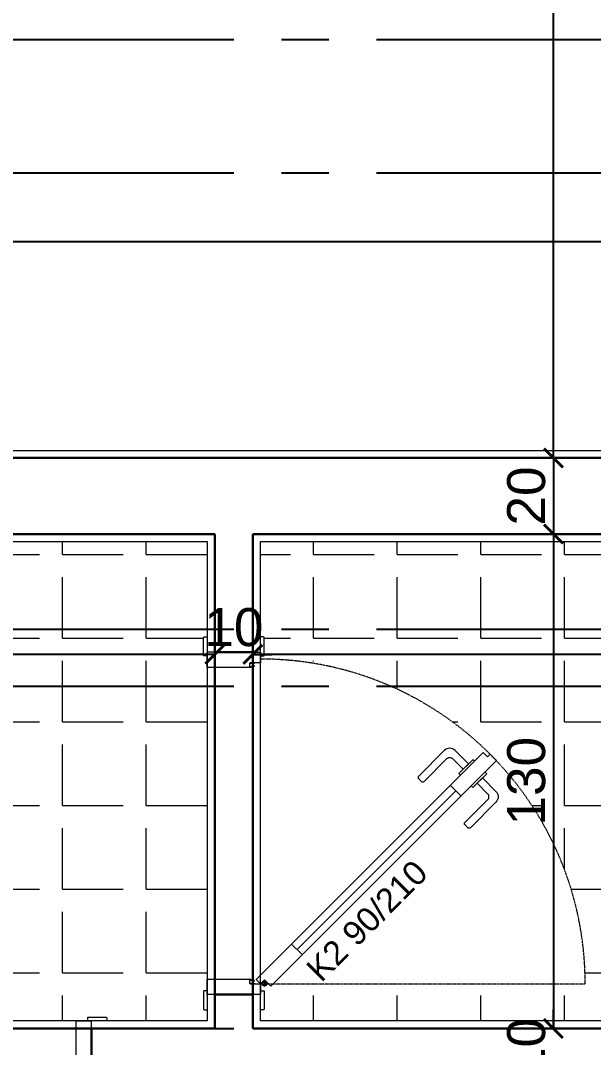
# Model space of a CAD drawing. Header units: millimetres. Extents: x 2778 to 13672, y 1832 to 5175.
# Drawn here: x 11575.1 to 11725.7, y 3350.2 to 3620.2 of the extents above; entities that cross this region are included whole.
import ezdxf

# ---------------------------------------------------------------- set-up
doc = ezdxf.new("R2010")
doc.units = ezdxf.units.MM
for name, pattern in [('CENTER2', [112.5, 75, -12.5, 12.5, -12.5]), ('DASHDOT2', [12.7, 6.35, -3.175, 0, -3.175]), ('DOTX2', [0.5, 0, -0.5])]:
    doc.linetypes.add(name, pattern=pattern)
for name, color, linetype, lineweight in [('aks', 251, 'DASHDOT2', 35), ('duvar', 232, 'Continuous', 30), ('ince', 37, 'Continuous', 0), ('iz', 1, 'DOTX2', 20), ('kapı', 3, 'Continuous', 18), ('sıva iç', 21, 'Continuous', 0), ('yazı', 11, 'Continuous', 20), ('z - tarama', 251, 'Continuous', 18), ('ölçü dış', 192, 'Continuous', 20), ('ÖLÇÜ İÇ', 7, 'Continuous', 9)]:
    doc.layers.add(name, color=color, linetype=linetype, lineweight=lineweight)
doc.layers.add('İÇÖLÇÜ', color=7, linetype='Continuous')
doc.styles.get("Standard").update_dxf_attribs({"font": 'arial.ttf'})
doc.dimstyles.new('zulay iç ölçü', dxfattribs={"dimtxt": 10, "dimasz": 5, "dimexe": 0.18, "dimexo": 0, "dimgap": 2, "dimtad": 3, "dimdec": 0, "dimzin": 0, "dimdsep": 46, "dimtxsty": 'Standard', "dimblk": 'ARCHTICK', "dimcen": 0.09, "dimse1": 1, "dimse2": 1, "dimadec": 0, "dimazin": 0, "dimtfac": 1, "dimtdec": 0, "dimtix": 1, "dimtofl": 0, "dimtmove": 0, "dimatfit": 3, "dimldrblk": 'ARCHTICK', "dimfxl": 1, "dimtolj": 1, "dimtzin": 0, "dimarcsym": 0})
pattern_1 = [(0, (-1051519.92, 410259.85), (0, 22), [16, -6]), (90, (-1051519.92, 410259.85), (-22, 1e-15), [16, -6])]

# ---------------------------------------------------------------- blocks, each defined once
blk = doc.blocks.new('sadsfsfsf')
at = {"layer": 'ince'}
for p, q in [((0.7, 0), (-0.7, 0)), ((0, 0.7), (0, -0.7))]:
    blk.add_line(p, q, dxfattribs=at)
for radius in [0.6, 0.45]:
    blk.add_circle((0, 0), radius, dxfattribs=at)
blk = doc.blocks.new('eddeded')
at = {"layer": 'duvar'}
for p, q in [((-48.21, 54.38), (-38.21, 54.38)), ((-48.21, -35.62), (-38.21, -35.62))]:
    blk.add_line(p, q, dxfattribs=at)
at = {"layer": 'ince'}
blk.add_line((-26.6, -23.78), (15.13, 17.96), dxfattribs=at)
for points in [[(-50.21, 53.38), (-50.96, 53.38, -0.414214), (-51.21, 53.63), (-51.21, 58.13, -0.414214), (-50.96, 58.38), (-50.21, 58.38)], [(-36.21, 53.38), (-35.46, 53.38, 0.414214), (-35.21, 53.63), (-35.21, 58.13, 0.414214), (-35.46, 58.38), (-36.21, 58.38)], [(-50.21, -34.62), (-50.96, -34.62, 0.414214), (-51.21, -34.87), (-51.21, -39.37, 0.414214), (-50.96, -39.62), (-50.21, -39.62)], [(-36.21, -34.62), (-35.46, -34.62, -0.414214), (-35.21, -34.87), (-35.21, -39.37, -0.414214), (-35.46, -39.62), (-36.21, -39.62)]]:
    blk.add_lwpolyline(points, format="xyb", dxfattribs=at)
for points in [[(-39.11, 51.33), (-39.11, 50.38), (-37.81, 50.68), (-37.81, 50.81, -0.112206), (-37.91, 50.76), (-38.72, 50.57, -0.482314), (-39.02, 50.82), (-39.02, 51.24, -0.414214), (-38.77, 51.49), (-37.97, 51.49, -0.170049), (-37.81, 51.43), (-37.81, 51.58), (-38.86, 51.58, 0.414214)], [(17.08, 23.59), (18.49, 25), (14.96, 28.54, 0.414214), (12.13, 28.54), (5.41, 21.82, 0.414214), (5.41, 21.11), (6.12, 20.4, 0.414214), (6.83, 20.4), (12.84, 26.41, -0.414214), (14.25, 26.41)], [(20.76, 19.91), (22.17, 21.32), (25.71, 17.79, -0.414214), (25.71, 14.96), (18.99, 8.24, -0.414214), (18.28, 8.24), (17.58, 8.95, -0.414214), (17.58, 9.66), (23.59, 15.67, 0.414214), (23.59, 17.08)], [(-39.11, -31.62), (-39.11, -32.57, 0.414214), (-38.86, -32.82), (-37.81, -32.82), (-37.81, -32.67, -0.170049), (-37.97, -32.73), (-38.77, -32.73, -0.414214), (-39.02, -32.48), (-39.02, -32.06, -0.482314), (-38.72, -31.81), (-37.91, -32, -0.112206), (-37.81, -32.05), (-37.81, -31.92)]]:
    blk.add_lwpolyline(points, format="xyb", close=True, dxfattribs=at)
for points in [[(20.04, 25.7), (19.62, 26.12), (15.96, 22.47), (16.38, 22.04)], [(22.87, 22.87), (23.29, 22.44), (19.64, 18.79), (19.21, 19.21)]]:
    blk.add_lwpolyline(points, dxfattribs=at)
at = {"layer": 'iz', "ltscale": 0.1}
for p, q in [((-48.21, -35.62), (-48.21, 54.38)), ((-38.21, -35.62), (-38.21, 54.38)), ((-36.21, -32.82), (49.19, -32.82))]:
    blk.add_line(p, q, dxfattribs=at)
blk.add_arc((-36.22, -32.83), 85.41, 0.0042, 89.9958, dxfattribs=at)
at = {"layer": 'kapı'}
for p, q in [((13.72, 19.37), (16.54, 16.54)), ((-28.02, -22.36), (-25.19, -25.19))]:
    blk.add_line(p, q, dxfattribs=at)
for points in [[(-36.21, 54.38), (-36.21, 51.58), (-38.86, 51.58, 0.414214), (-39.11, 51.33), (-39.11, 50.38), (-50.21, 50.38), (-50.21, 54.38)], [(-50.21, -35.62), (-50.21, -31.62), (-39.11, -31.62), (-39.11, -32.57, 0.414214), (-38.86, -32.82), (-36.21, -32.82), (-36.21, -35.62), (-36.21, -35.62)]]:
    blk.add_lwpolyline(points, format="xyb", dxfattribs=at)
blk.add_lwpolyline([(-36.21, -32.82), (-35.15, -31.76), (-33.46, -33.46), (25.87, 25.87), (24.17, 27.57), (23.47, 26.86), (22.33, 27.99), (-37.35, -31.69), (-36.21, -32.82)], dxfattribs=at)
at = {"layer": 'sıva iç'}
for p, q in [((-48.21, 54.38), (-50.21, 54.38)), ((-38.21, 54.38), (-36.21, 54.38)), ((-48.21, -35.62), (-50.21, -35.62)), ((-36.21, -35.62), (-38.21, -35.62))]:
    blk.add_line(p, q, dxfattribs=at)
at = {"layer": 'ölçü dış'}
blk.add_line((-38.21, -35.62), (-48.21, -35.62), dxfattribs=at)
at = {"layer": 'ince', "rotation": 90}
blk.add_blockref('sadsfsfsf', (-35.15, -32.82), dxfattribs=at)
at = {"layer": 'yazı'}
blk.add_text('K2 90/210', height=6.328, rotation=45, dxfattribs=at).set_placement((-20.24, -32.71))
blk = doc.blocks.new('_ArchTick')
at = {"color": 0, "linetype": 'ByBlock', "const_width": 0.15}
blk.add_lwpolyline([(-0.5, -0.5), (0.5, 0.5)], dxfattribs=at)
blk = doc.blocks.new('*D3408')
at = {"layer": 'Defpoints', "color": 0, "transparency": 16777216}
for p in [(11636.17, 3462.4), (11636.17, 3453.58), (11896.17, 3453.58)]:
    blk.add_point(p, dxfattribs=at)
at = {"layer": 'ÖLÇÜ İÇ', "color": 0, "lineweight": -2, "transparency": 16777216}
blk.add_line((11896.17, 3453.58), (11636.17, 3453.58), dxfattribs=at)
at = {"layer": 'ÖLÇÜ İÇ', "color": 0, "lineweight": -2, "transparency": 16777216, "xscale": 5, "yscale": 5, "zscale": 5, "rotation": 180}
blk.add_blockref('_ArchTick', (11636.17, 3453.58), dxfattribs=at)
at = {"layer": 'ÖLÇÜ İÇ', "color": 0, "lineweight": -2, "transparency": 16777216, "xscale": 5, "yscale": 5, "zscale": 5}
blk.add_blockref('_ArchTick', (11896.17, 3453.58), dxfattribs=at)
at = {"layer": 'ÖLÇÜ İÇ', "color": 0, "transparency": 16777216, "insert": (11766.17, 3460.69), "char_height": 10, "attachment_point": 5}
blk.add_mtext('\\A1;260', dxfattribs=at)
blk = doc.blocks.new('*D3409')
at = {"layer": 'Defpoints', "color": 0, "transparency": 16777216}
for p in [(11626.17, 3462.17), (11636.17, 3462.4), (11626.17, 3453.58)]:
    blk.add_point(p, dxfattribs=at)
at = {"layer": 'ÖLÇÜ İÇ', "color": 0, "lineweight": -2, "transparency": 16777216}
for p, q in [((11626.17, 3453.58), (11621.17, 3453.58)), ((11636.17, 3453.58), (11641.17, 3453.58))]:
    blk.add_line(p, q, dxfattribs=at)
at = {"layer": 'ÖLÇÜ İÇ', "color": 0, "lineweight": -2, "transparency": 16777216, "xscale": 5, "yscale": 5, "zscale": 5}
blk.add_blockref('_ArchTick', (11626.17, 3453.58), dxfattribs=at)
at = {"layer": 'ÖLÇÜ İÇ', "color": 0, "lineweight": -2, "transparency": 16777216, "xscale": 5, "yscale": 5, "zscale": 5, "rotation": 180}
blk.add_blockref('_ArchTick', (11636.17, 3453.58), dxfattribs=at)
at = {"layer": 'ÖLÇÜ İÇ', "color": 0, "transparency": 16777216, "insert": (11631.17, 3460.69), "char_height": 10, "attachment_point": 5}
blk.add_mtext('\\A1;10', dxfattribs=at)
blk = doc.blocks.new('*D3410')
at = {"layer": 'Defpoints', "color": 0, "transparency": 16777216}
for p in [(11626.17, 3462.17), (10896.17, 3455.23), (10896.17, 3453.58)]:
    blk.add_point(p, dxfattribs=at)
at = {"layer": 'ÖLÇÜ İÇ', "color": 0, "lineweight": -2, "transparency": 16777216}
blk.add_line((11626.17, 3453.58), (10896.17, 3453.58), dxfattribs=at)
at = {"layer": 'ÖLÇÜ İÇ', "color": 0, "lineweight": -2, "transparency": 16777216, "xscale": 5, "yscale": 5, "zscale": 5, "rotation": 180}
blk.add_blockref('_ArchTick', (10896.17, 3453.58), dxfattribs=at)
at = {"layer": 'ÖLÇÜ İÇ', "color": 0, "lineweight": -2, "transparency": 16777216, "xscale": 5, "yscale": 5, "zscale": 5}
blk.add_blockref('_ArchTick', (11626.17, 3453.58), dxfattribs=at)
at = {"layer": 'ÖLÇÜ İÇ', "color": 0, "transparency": 16777216, "insert": (11261.17, 3460.69), "char_height": 10, "attachment_point": 5}
blk.add_mtext('\\A1;730', dxfattribs=at)
blk = doc.blocks.new('*D3450')
at = {"layer": 'Defpoints', "color": 0, "transparency": 16777216}
for p in [(11713.24, 3505.23), (11713.24, 3485.23), (11715.21, 3485.23)]:
    blk.add_point(p, dxfattribs=at)
at = {"layer": 'ÖLÇÜ İÇ', "color": 0, "lineweight": -2, "transparency": 16777216}
blk.add_line((11715.21, 3505.23), (11715.21, 3485.23), dxfattribs=at)
at = {"layer": 'ÖLÇÜ İÇ', "color": 0, "lineweight": -2, "transparency": 16777216, "xscale": 5, "yscale": 5, "zscale": 5}
for p, rotation in [((11715.21, 3505.23), 90), ((11715.21, 3485.23), 270)]:
    blk.add_blockref('_ArchTick', p, dxfattribs=dict(at, rotation=rotation))
at = {"layer": 'ÖLÇÜ İÇ', "color": 0, "transparency": 16777216, "insert": (11708.1, 3495.23), "char_height": 10, "attachment_point": 5, "rotation": 90}
blk.add_mtext('\\A1;20', dxfattribs=at)
blk = doc.blocks.new('*D3451')
at = {"layer": 'Defpoints', "color": 0, "transparency": 16777216}
for p in [(11713.24, 3485.23), (11715.21, 3355.23), (11715.21, 3355.23)]:
    blk.add_point(p, dxfattribs=at)
at = {"layer": 'ÖLÇÜ İÇ', "color": 0, "lineweight": -2, "transparency": 16777216}
blk.add_line((11715.21, 3485.23), (11715.21, 3355.23), dxfattribs=at)
at = {"layer": 'ÖLÇÜ İÇ', "color": 0, "lineweight": -2, "transparency": 16777216, "xscale": 5, "yscale": 5, "zscale": 5}
for p, rotation in [((11715.21, 3485.23), 90), ((11715.21, 3355.23), 270)]:
    blk.add_blockref('_ArchTick', p, dxfattribs=dict(at, rotation=rotation))
at = {"layer": 'ÖLÇÜ İÇ', "color": 0, "transparency": 16777216, "insert": (11708.1, 3420.23), "char_height": 10, "attachment_point": 5, "rotation": 90}
blk.add_mtext('\\A1;130', dxfattribs=at)
blk = doc.blocks.new('*D3452')
at = {"layer": 'Defpoints', "color": 0, "transparency": 16777216}
for p in [(11715.21, 3355.23), (11715.21, 3345.23), (11715.21, 3345.23)]:
    blk.add_point(p, dxfattribs=at)
at = {"layer": 'ÖLÇÜ İÇ', "color": 0, "lineweight": -2, "transparency": 16777216}
for p, q in [((11715.21, 3355.23), (11715.21, 3360.23)), ((11715.21, 3345.23), (11715.21, 3340.23))]:
    blk.add_line(p, q, dxfattribs=at)
at = {"layer": 'ÖLÇÜ İÇ', "color": 0, "lineweight": -2, "transparency": 16777216, "xscale": 5, "yscale": 5, "zscale": 5}
for p, rotation in [((11715.21, 3355.23), 270), ((11715.21, 3345.23), 90)]:
    blk.add_blockref('_ArchTick', p, dxfattribs=dict(at, rotation=rotation))
at = {"layer": 'ÖLÇÜ İÇ', "color": 0, "transparency": 16777216, "insert": (11708.1, 3350.23), "char_height": 10, "attachment_point": 5, "rotation": 90}
blk.add_mtext('\\A1;10', dxfattribs=at)

msp = doc.modelspace()

# ---------------------------------------------------------------- hatches: boundary and pattern name
at = {"layer": 'z - tarama', "true_color": 0xffffff}
h = msp.add_hatch(dxfattribs=at)
h.set_pattern_fill('ANGLE', scale=80, style=0)
h.set_pattern_definition(pattern_1)
h.paths.add_polyline_path([(10766.17, 3205.23), (10456.17, 3205.23), (10456.17, 3248.23), (10754.17, 3248.23), (10754.17, 3233.23), (10766.17, 3233.23)])
h.paths.add_polyline_path([(10766.17, 3137.23), (10754.17, 3137.23), (10754.17, 3122.23), (10572.54, 3122.23), (10572.54, 3123.23), (10567.54, 3123.23), (10567.54, 3122.23), (10564.54, 3122.23), (10479.54, 3122.23), (10479.54, 3123.23), (10474.54, 3123.23), (10474.54, 3122.23), (10456.17, 3122.23), (10456.17, 3205.23), (10766.17, 3205.23)])
h.paths.add_polyline_path([(10570.1, 3203.41), (10460.34, 3203.41), (10460.34, 3137.74), (10570.1, 3137.74)], flags=16)
h.paths.add_polyline_path([(10966.29, 3144.37), (11076.05, 3144.37), (11076.05, 3205.23), (11094.17, 3205.23), (11094.17, 3122.23), (10880.53, 3122.23), (10880.53, 3123.23), (10875.53, 3123.23), (10875.53, 3122.23), (10872.53, 3122.23), (10787.53, 3122.23), (10787.53, 3123.23), (10782.53, 3123.23), (10782.53, 3122.23), (10768.17, 3122.23), (10768.17, 3137.23), (10766.17, 3137.23), (10766.17, 3205.23), (10966.29, 3205.23)])
h.paths.add_polyline_path([(11094.17, 3205.23), (11076.05, 3205.23), (11076.05, 3210.04), (10966.29, 3210.04), (10966.29, 3205.23), (10766.17, 3205.23), (10766.17, 3233.23), (10768.17, 3233.23), (10768.17, 3248.23), (10772.44, 3248.23), (10772.44, 3247.23), (10777.44, 3247.23), (10777.44, 3248.23), (10780.44, 3248.23), (10865.44, 3248.23), (10865.44, 3247.23), (10870.44, 3247.23), (10870.44, 3248.23), (10898.17, 3248.23), (10938.17, 3248.23), (10938.17, 3250.23), (11094.17, 3250.23)])
h.paths.add_polyline_path([(11094.17, 3250.23), (10938.17, 3250.23), (10938.17, 3295.23), (11094.17, 3295.23)])
h.paths.add_polyline_path([(11094.17, 3295.23), (10938.17, 3295.23), (10938.17, 3355.23), (11094.17, 3355.23)])
h.paths.add_polyline_path([(11096.17, 3357.23), (11094.17, 3357.23), (11094.17, 3355.23), (10938.17, 3355.23), (10938.17, 3445.23), (10958.32, 3445.23), (10958.32, 3387.83, 0.192382), (11024.05, 3414.1), (11024.08, 3414.08), (11025.77, 3415.78, 0.094205), (11045.82, 3445.23), (11096.17, 3445.23)])
h.paths.add_polyline_path([(11496.17, 3357.23), (11223.67, 3357.23), (11223.67, 3358.23), (11218.67, 3358.23), (11218.67, 3357.23), (11215.67, 3357.23), (11130.67, 3357.23), (11130.67, 3358.23), (11125.67, 3358.23), (11125.67, 3357.23), (11096.17, 3357.23), (11096.17, 3445.23), (11496.17, 3445.23)])
h.paths.add_polyline_path([(11624.17, 3365.16), (11623.17, 3365.16), (11623.17, 3360.16), (11624.17, 3360.16), (11624.17, 3357.23), (11597.73, 3357.23), (11597.73, 3358.23), (11592.73, 3358.23), (11592.73, 3357.23), (11589.73, 3357.23), (11504.73, 3357.23), (11504.73, 3358.23), (11499.73, 3358.23), (11499.73, 3357.23), (11496.17, 3357.23), (11496.17, 3445.23), (11624.17, 3445.23)])
h.paths.add_polyline_path([(11624.17, 3458.16), (11623.17, 3458.16), (11623.17, 3453.16), (11624.17, 3453.16), (11624.17, 3450.16), (11624.17, 3445.23), (11496.17, 3445.23), (11496.17, 3483.23), (11624.17, 3483.23)])
h.paths.add_polyline_path([(11496.17, 3445.23), (11096.17, 3445.23), (11096.17, 3483.23), (11496.17, 3483.23)])
h.paths.add_polyline_path([(11096.17, 3445.23), (11045.82, 3445.23, 0.101272), (11054.52, 3482.49, 0.416493), (11054.77, 3482.23), (11059.52, 3482.23), (11059.52, 3483.23), (11096.17, 3483.23)])
h.paths.add_polyline_path([(10992.92, 3445.23), (10938.17, 3445.23), (10938.17, 3453.23), (10938.17, 3483.23), (10951.52, 3483.23), (10951.52, 3482.23), (10956.52, 3482.23), (10956.52, 3483.23), (10958.32, 3483.23), (10959.38, 3482.17), (10957.68, 3480.48)])
h.paths.add_polyline_path([(10958.32, 3482.62), (10958.32, 3482.77, -0.414214), (10958.92, 3482.17), (10958.77, 3482.17, 0.414214)], flags=16)
h.paths.add_polyline_path([(10462.12, 3182.37), (10535.03, 3182.37), (10535.03, 3171.54), (10462.12, 3171.54)], flags=8)
h.paths.add_polyline_path([(10462.12, 3190.04), (10545.61, 3190.04), (10545.61, 3179.19), (10462.12, 3179.19)], flags=8)
h.paths.add_polyline_path([(10462.12, 3197.7), (10551.35, 3197.7), (10551.35, 3186.85), (10462.12, 3186.85)], flags=8)
h.paths.add_polyline_path([(10462.26, 3170.43), (10491.4, 3170.43), (10491.4, 3161.62), (10462.26, 3161.62)], flags=8)
h.paths.add_polyline_path([(10461.87, 3161.67), (10517.31, 3161.67), (10517.31, 3144.74), (10461.87, 3144.74)], flags=8)
h.paths.add_polyline_path([(10895.13, 3484.07), (10955.52, 3484.07), (10955.52, 3469.96), (10895.13, 3469.96)], flags=9)
h.paths.add_polyline_path([(10311.17, 3248.23), (10311.17, 3205.23), (10456.17, 3205.23), (10456.17, 3248.23), (10450.02, 3248.23), (10450.02, 3247.23), (10445.02, 3247.23), (10445.02, 3248.23), (10357.02, 3248.23), (10357.02, 3247.23), (10352.02, 3247.23), (10352.02, 3248.23)])
h.paths.add_polyline_path([(10311.17, 3205.23), (10311.17, 3122.23), (10349.44, 3122.23), (10349.44, 3123.23), (10354.44, 3123.23), (10354.44, 3122.23), (10442.44, 3122.23), (10442.44, 3123.23), (10447.44, 3123.23), (10447.44, 3122.23), (10456.17, 3122.23), (10456.17, 3205.23)])
at = {"layer": 'z - tarama'}
h = msp.add_hatch(dxfattribs=at)
h.set_pattern_fill('ANGLE', color=252, scale=80, style=0)
h.set_pattern_definition(pattern_1)
h.paths.add_polyline_path([(11766.17, 3445.23), (11672.31, 3445.23, 0.101498), (11638.92, 3453.16, 0.416778), (11639.17, 3453.41), (11639.17, 3458.16), (11638.17, 3458.16), (11638.17, 3483.23), (11766.17, 3483.23)])
h.paths.add_polyline_path([(11894.17, 3445.23), (11766.17, 3445.23), (11766.17, 3483.23), (11894.17, 3483.23)])
h.paths.add_polyline_path([(11894.17, 3417.23), (11829.17, 3417.23), (11829.17, 3357.23), (11766.17, 3357.23), (11766.17, 3393.82), (11806.69, 3393.82), (11806.69, 3443.07), (11766.17, 3443.07), (11766.17, 3445.23), (11894.17, 3445.23)])
h.paths.add_polyline_path([(11766.17, 3357.23), (11638.17, 3357.23), (11638.17, 3360.16), (11639.17, 3360.16), (11639.17, 3365.16), (11638.17, 3365.16), (11638.17, 3366.96), (11638.63, 3366.96, 1), (11639.83, 3366.96), (11640.29, 3366.96), (11640.93, 3366.32), (11641.56, 3366.96), (11723.57, 3366.96, 0.191599), (11700.23, 3425.62), (11700.25, 3425.65), (11698.55, 3427.34, 0.093791), (11672.31, 3445.23), (11766.17, 3445.23), (11766.17, 3443.07), (11727.91, 3443.07), (11727.91, 3393.82), (11766.17, 3393.82)])

# ---------------------------------------------------------------- linework, layer by layer
at = {"layer": 'aks', "color": 251, "linetype": 'CENTER2', "lineweight": -3}
for points in [[(8406.17, 3615.23), (13636.17, 3615.23)], [(8406.17, 3580.23), (13636.17, 3580.23)], [(8406.17, 3505.23), (13636.17, 3505.23)], [(8406.17, 3460.23), (13636.17, 3460.23)], [(8406.17, 3445.23), (13636.17, 3445.23)], [(8406.17, 3355.23), (13636.17, 3355.23)]]:
    msp.add_lwpolyline(points, dxfattribs=at)
at = {"layer": 'duvar', "lineweight": 30}
for p, q in [((10766.17, 3505.23), (11916.17, 3505.23)), ((11626.17, 3485.23), (11626.17, 3355.23)), ((11636.17, 3485.23), (11896.17, 3485.23)), ((11636.17, 3485.23), (11636.17, 3355.23)), ((11496.17, 3355.23), (11626.17, 3355.23)), ((11636.17, 3355.23), (11831.17, 3355.23))]:
    msp.add_line(p, q, dxfattribs=at)
msp.add_lwpolyline([(10896.17, 3250.23), (10896.17, 3455.23), (10936.17, 3455.23), (10936.17, 3485.23), (11626.17, 3485.23)], dxfattribs=at)
at = {"layer": 'İÇÖLÇÜ'}
for p, q in [((11715.21, 3505.23), (11715.21, 3805.23)), ((10846.17, 3562.14), (11926.17, 3562.14))]:
    msp.add_line(p, q, dxfattribs=at)
at = {"layer": 'sıva iç'}
msp.add_line((10848.17, 3507.23), (11924.17, 3507.23), dxfattribs=at)
for points in [[(11624.17, 3483.23), (11624.17, 3357.23), (11094.17, 3357.23), (11094.17, 3122.23), (10768.17, 3122.23), (10768.17, 3137.23), (10754.17, 3137.23), (10754.17, 3122.23), (10248.17, 3122.23), (10248.17, 3248.23), (10754.17, 3248.23), (10754.17, 3233.23), (10768.17, 3233.23), (10768.17, 3248.23), (10898.17, 3248.23), (10898.17, 3453.23), (10938.17, 3453.23), (10938.17, 3483.23)], [(11638.17, 3483.23), (11894.17, 3483.23), (11894.17, 3417.23), (11829.17, 3417.23), (11829.17, 3357.23), (11638.17, 3357.23)]]:
    msp.add_lwpolyline(points, close=True, dxfattribs=at)

# ---------------------------------------------------------------- block references
at = {"layer": 'duvar', "lineweight": 30}
msp.add_blockref('eddeded', (11674.38, 3399.78), dxfattribs=at)
at = {"layer": 'duvar', "lineweight": 30, "rotation": 270}
msp.add_blockref('eddeded', (11539.35, 3307.02), dxfattribs=at)
at = {"layer": 'İÇÖLÇÜ', "xscale": 5, "yscale": 5, "zscale": 5, "rotation": 270}
msp.add_blockref('_ArchTick', (11715.21, 3505.23), dxfattribs=at)

# ---------------------------------------------------------------- dimensions: what is measured, and where the dimension line sits
at = {"layer": 'ÖLÇÜ İÇ'}
dim = msp.add_linear_dim(base=(11715.21, 3485.23), p1=(11713.24, 3505.23), p2=(11713.24, 3485.23), angle=270, dimstyle='zulay iç ölçü', dxfattribs=at)
dim.commit()
dim.dimension.update_dxf_attribs({"geometry": '*D3450', "text_midpoint": (11708.1, 3495.23)})
for base, p1, p2, picture, middle in [((11715.21, 3355.23), (11713.24, 3485.23), (11715.21, 3355.23), '*D3451', (11708.1, 3420.23)), ((11715.21, 3345.23), (11715.21, 3355.23), (11715.21, 3345.23), '*D3452', (11708.1, 3350.23))]:
    dim = msp.add_linear_dim(base=base, p1=p1, p2=p2, angle=270, dimstyle='zulay iç ölçü', override={"dimtmove": 1}, dxfattribs=at)
    dim.commit()
    dim.dimension.update_dxf_attribs({"geometry": picture, "text_midpoint": middle})
for base, p1, p2, picture, middle in [((10896.17, 3453.58), (11626.17, 3462.17), (10896.17, 3455.23), '*D3410', (11261.17, 3460.69)), ((11626.17, 3453.58), (11636.17, 3462.4), (11626.17, 3462.17), '*D3409', (11631.17, 3460.69)), ((11636.17, 3453.58), (11896.17, 3453.58), (11636.17, 3462.4), '*D3408', (11766.17, 3460.69))]:
    dim = msp.add_linear_dim(base=base, p1=p1, p2=p2, dimstyle='zulay iç ölçü', override={"dimtmove": 1}, dxfattribs=at)
    dim.commit()
    dim.dimension.update_dxf_attribs({"geometry": picture, "text_midpoint": middle})

doc.saveas('drawing.dxf')
